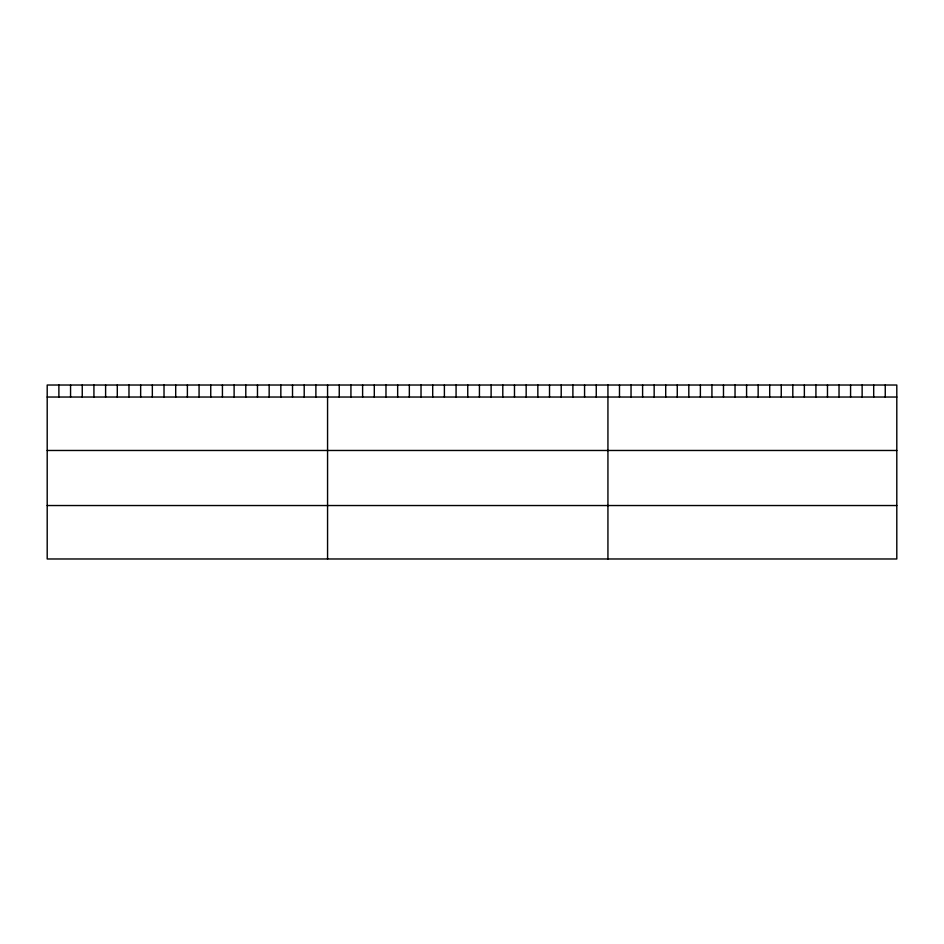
<?xml version="1.0" encoding="UTF-8"?>
<svg xmlns="http://www.w3.org/2000/svg" width="944" height="944" viewBox="0 0 944 944"><rect width="100%" height="100%" fill="white"/><g stroke="black" fill="none" stroke-linecap="round" stroke-linejoin="round"><path stroke-width="1.42" d="M896.8 397.035L896.8 558.978L47.2 558.978L47.2 385.022L896.8 385.022L896.8 397.035L47.2 397.035M47.2 450.477L896.8 450.477M47.2 505.536L896.8 505.536M885.248 385.022L885.248 397.035M873.696 385.022L873.696 397.035M862.132 385.022L862.132 397.035M850.579 385.022L850.579 397.035M839.027 385.022L839.027 397.035M827.475 385.022L827.475 397.035M815.923 385.022L815.923 397.035M804.359 385.022L804.359 397.035M792.807 385.022L792.807 397.035M781.254 385.022L781.254 397.035M769.702 385.022L769.702 397.035M758.15 385.022L758.15 397.035M746.586 385.022L746.586 397.035M735.034 385.022L735.034 397.035M723.482 385.022L723.482 397.035M711.929 385.022L711.929 397.035M700.377 385.022L700.377 397.035M688.813 385.022L688.813 397.035M677.261 385.022L677.261 397.035M665.709 385.022L665.709 397.035M654.157 385.022L654.157 397.035M642.604 385.022L642.604 397.035M631.04 385.022L631.04 397.035M619.488 385.022L619.488 397.035M607.936 385.022L607.936 558.978M596.254 385.022L596.254 397.035M584.572 385.022L584.572 397.035M572.89 385.022L572.89 397.035M561.208 385.022L561.208 397.035M549.526 385.022L549.526 397.035M537.844 385.022L537.844 397.035M526.162 385.022L526.162 397.035M514.48 385.022L514.48 397.035M502.798 385.022L502.798 397.035M491.116 385.022L491.116 397.035M479.434 385.022L479.434 397.035M467.752 385.022L467.752 397.035M456.07 385.022L456.07 397.035M444.388 385.022L444.388 397.035M432.706 385.022L432.706 397.035M421.024 385.022L421.024 397.035M409.342 385.022L409.342 397.035M397.66 385.022L397.66 397.035M385.978 385.022L385.978 397.035M374.296 385.022L374.296 397.035M362.614 385.022L362.614 397.035M350.932 385.022L350.932 397.035M339.25 385.022L339.25 397.035M327.568 385.022L327.568 558.978M315.886 385.022L315.886 397.035M304.204 385.022L304.204 397.035M292.522 385.022L292.522 397.035M280.84 385.022L280.84 397.035M269.158 385.022L269.158 397.035M257.476 385.022L257.476 397.035M245.794 385.022L245.794 397.035M234.112 385.022L234.112 397.035M222.43 385.022L222.43 397.035M210.748 385.022L210.748 397.035M199.066 385.022L199.066 397.035M187.384 385.022L187.384 397.035M175.702 385.022L175.702 397.035M164.02 385.022L164.02 397.035M152.338 385.022L152.338 397.035M140.656 385.022L140.656 397.035M128.974 385.022L128.974 397.035M117.292 385.022L117.292 397.035M105.61 385.022L105.61 397.035M93.928 385.022L93.928 397.035M82.246 385.022L82.246 397.035M70.564 385.022L70.564 397.035M58.882 385.022L58.882 397.035"/></g></svg>
